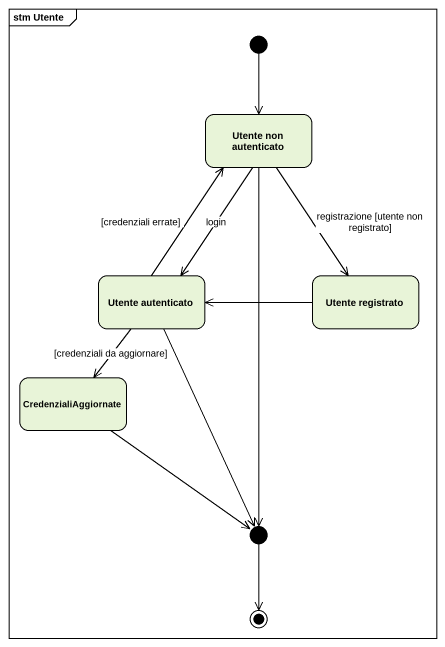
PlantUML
@startuml
mainframe stm Utente
hide empty description
state "Utente non autenticato" as Utente_non_autenticato
state "Utente autenticato" as Utente_autenticato
state "Utente registrato" as Utente_registrato
state CredenzialiAggiornate
state junction1 <<choice>>
[*] --> Utente_non_autenticato
Utente_non_autenticato --> Utente_autenticato : login
Utente_non_autenticato --> Utente_registrato : registrazione [utente non registrato]
Utente_non_autenticato --> junction1
Utente_autenticato -up-> Utente_non_autenticato : [credenziali errate]
Utente_autenticato --> CredenzialiAggiornate : [credenziali da aggiornare]
Utente_autenticato --> junction1
Utente_registrato -left-> Utente_autenticato
CredenzialiAggiornate --> junction1
junction1 --> [*]
@enduml
